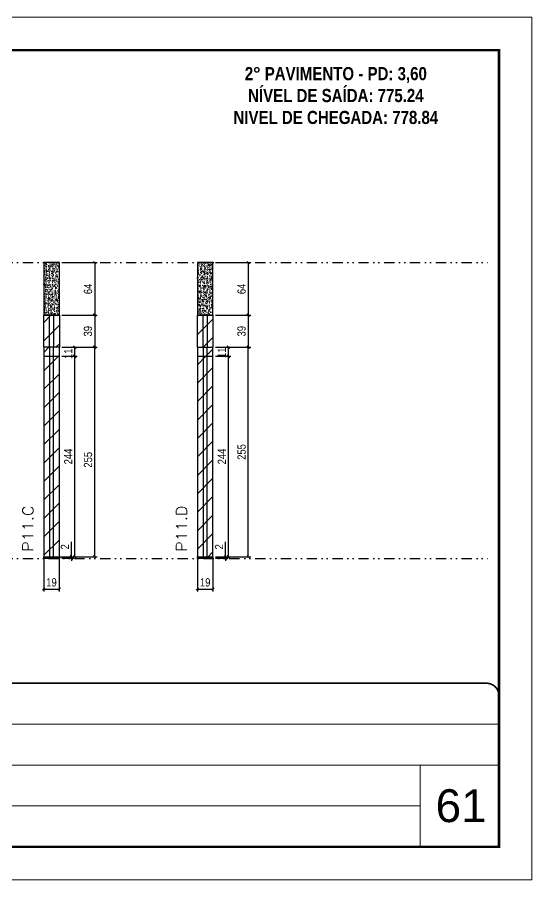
# Model space of a CAD drawing. Extents: x 2949 to 9203, y -16089 to 12527.
# Drawn here: x 3807 to 4434, y -5752 to -4702 of the extents above; entities that cross this region are included whole.
import ezdxf

# ---------------------------------------------------------------- set-up
doc = ezdxf.new("R2010")
doc.units = 0
for name, pattern in [('CONTINUO', [0]), ('DASHED', [0.75, 0.5, -0.25]), ('DIVIDE2', [0.625, 0.25, -0.125, 0, -0.125, 0, -0.125])]:
    doc.linetypes.add(name, pattern=pattern)
for name, color, linetype, lineweight in [('CARIMBO', 255, 'Continuous', 9), ('Folhas', 255, 'Continuous', 9), ('Hachura', 251, 'Continuous', 9), ('SARRAFO DE PRESSAO', 251, 'DASHED', 9), ('Texto Seção', 7, 'Continuous', 15)]:
    doc.layers.add(name, color=color, linetype=linetype, lineweight=lineweight)
for name, color, linetype in [('COTA', 241, 'Continuous'), ('NOMENCLATURA', 7, 'Continuous'), ('Nível', 160, 'Continuous'), ('Painéis', 200, 'Continuous'), ('SARR_2.2x7', 40, 'Continuous')]:
    doc.layers.add(name, color=color, linetype=linetype)
doc.styles.add('ARIAL', font='arial.ttf')
doc.styles.add('COTA TECNICA', font='techl___.ttf', dxfattribs={"height": 10})
doc.styles.add('COTA TECNICA-50', font='techl___.ttf', dxfattribs={"height": 10})
doc.styles.add('REGUA-120', font='ROMANS.shx', dxfattribs={"height": 15})
doc.styles.add('ROMANC', font='techb___.ttf', dxfattribs={"height": 2.5})
doc.dimstyles.new('COTA PAINEL-50', dxfattribs={"dimtxt": 10, "dimasz": 3, "dimexe": 3, "dimexo": 3, "dimgap": 3, "dimtad": 1, "dimdec": 1, "dimzin": 12, "dimdsep": 46, "dimtxsty": 'COTA TECNICA-50', "dimblk1": 'OBLIQUE', "dimblk2": 'OBLIQUE', "dimsah": 1, "dimcen": 0.9, "dimclrd": 4, "dimclre": 4, "dimclrt": 240, "dimadec": 1, "dimazin": 3, "dimtfac": 1, "dimtdec": 1, "dimtmove": 0, "dimatfit": 3, "dimfxl": 1, "dimtolj": 1, "dimtzin": 12, "dimarcsym": 0})
doc.dimstyles.new('PAINEL', dxfattribs={"dimtxt": 10, "dimasz": 3, "dimexe": 3, "dimexo": 3, "dimgap": 3, "dimtad": 1, "dimdec": 1, "dimzin": 12, "dimdsep": 46, "dimtxsty": 'COTA TECNICA', "dimblk1": 'OBLIQUE', "dimblk2": 'OBLIQUE', "dimsah": 1, "dimcen": 0.9, "dimclrd": 4, "dimclre": 4, "dimclrt": 240, "dimadec": 1, "dimazin": 3, "dimtfac": 1, "dimtdec": 1, "dimtmove": 0, "dimatfit": 3, "dimfxl": 1, "dimtolj": 1, "dimtzin": 12, "dimarcsym": 0})
pattern_1 = [(45, (-129255.467, -38793.522), (-11.2253202, 11.2253202), [])]

# ---------------------------------------------------------------- blocks, each defined once
blk = doc.blocks.new('9999999999')
at = {"color": 30, "linetype": 'CONTINUO'}
for p, q in [((98564.6, 34379.6), (99584, 34379.6)), ((98564.6, 34329.8), (99488, 34329.8)), ((99584, 34329.8), (99488, 34329.8)), ((99488, 34329.8), (99488, 34230.2)), ((98564.6, 34280), (99488, 34280))]:
    blk.add_line(p, q, dxfattribs=at)
at = {"color": 30, "linetype": 'CONTINUO', "const_width": 2}
blk.add_lwpolyline([(99584, 34230.2), (99584, 34414.4, 0.414214), (99569, 34429.4), (98229, 34429.4, 0.414214), (98214, 34414.4), (98214, 34245.2, 0.414214), (98229, 34230.2), (99584, 34230.2)], format="xyb", dxfattribs=at)
at = {"layer": 'Folhas'}
blk.add_lwpolyline([(98139, 34190.2), (99624, 34190.2), (99624, 35240.2), (98139, 35240.2)], close=True, dxfattribs=at)
at = {"layer": 'Folhas', "color": 30, "const_width": 3}
blk.add_lwpolyline([(98214, 34230.2), (99584, 34230.2), (99584, 35200.2), (98214, 35200.2)], close=True, dxfattribs=at)
blk = doc.blocks.new('_Oblique')
at = {"color": 0, "linetype": 'ByBlock', "lineweight": -2}
blk.add_line((-0.5, -0.5), (0.5, 0.5), dxfattribs=at)
blk = doc.blocks.new('*D2065')
at = {"layer": 'COTA', "color": 4, "lineweight": -2, "transparency": 16777216}
for p, q in [((3839.5, -5361.6), (3839.5, -5401)), ((3858.5, -5361.6), (3858.5, -5401)), ((3839.5, -5398), (3858.5, -5398))]:
    blk.add_line(p, q, dxfattribs=at)
at = {"layer": 'Defpoints', "color": 0, "transparency": 16777216}
for p in [(3839.5, -5358.6), (3858.5, -5358.6), (3858.5, -5398)]:
    blk.add_point(p, dxfattribs=at)
at = {"layer": 'COTA', "color": 4, "lineweight": -2, "transparency": 16777216, "xscale": 3, "yscale": 3, "zscale": 3, "rotation": 180}
blk.add_blockref('_Oblique', (3839.5, -5398), dxfattribs=at)
at = {"layer": 'COTA', "color": 4, "lineweight": -2, "transparency": 16777216, "xscale": 3, "yscale": 3, "zscale": 3}
blk.add_blockref('_Oblique', (3858.5, -5398), dxfattribs=at)
at = {"layer": 'COTA', "color": 240, "transparency": 16777216, "insert": (3849, -5389.9), "char_height": 10, "attachment_point": 5, "style": 'COTA TECNICA'}
blk.add_mtext('\\A1;19', dxfattribs=at)
blk = doc.blocks.new('*D2074')
at = {"layer": 'COTA', "color": 4, "lineweight": -2, "transparency": 16777216}
for p, q in [((3873.3, -5358.6), (3873.3, -5340.5)), ((3861.5, -5358.6), (3876.3, -5358.6)), ((3861.5, -5360.6), (3876.3, -5360.6)), ((3873.3, -5360.6), (3873.3, -5358.6)), ((3873.3, -5360.6), (3873.3, -5363.6))]:
    blk.add_line(p, q, dxfattribs=at)
at = {"layer": 'Defpoints', "color": 0, "transparency": 16777216}
for p in [(3858.5, -5358.6), (3858.5, -5360.6), (3873.3, -5358.6)]:
    blk.add_point(p, dxfattribs=at)
at = {"layer": 'COTA', "color": 4, "lineweight": -2, "transparency": 16777216, "xscale": 3, "yscale": 3, "zscale": 3}
for p, rotation in [((3873.3, -5358.6), 270), ((3873.3, -5360.6), 90)]:
    blk.add_blockref('_Oblique', p, dxfattribs=dict(at, rotation=rotation))
at = {"layer": 'COTA', "color": 240, "transparency": 16777216, "insert": (3865.3, -5346.6), "char_height": 10, "attachment_point": 5, "rotation": 90, "style": 'COTA TECNICA-50'}
blk.add_mtext('\\A1;2', dxfattribs=at)
blk = doc.blocks.new('*D2084')
at = {"layer": 'COTA', "color": 4, "linetype": 'ByBlock', "lineweight": -2, "transparency": 16777216}
for p, q in [((3861.5, -5000.6), (3904.6, -5000.6)), ((3901.6, -5000.6), (3901.6, -5064.6)), ((3861.5, -5064.6), (3904.6, -5064.6))]:
    blk.add_line(p, q, dxfattribs=at)
at = {"layer": 'Defpoints', "color": 0, "linetype": 'ByBlock', "transparency": 16777216}
for p in [(3858.5, -5000.6), (3858.5, -5064.6), (3901.6, -5064.6)]:
    blk.add_point(p, dxfattribs=at)
at = {"layer": 'COTA', "color": 4, "linetype": 'ByBlock', "lineweight": -2, "transparency": 16777216, "xscale": 3, "yscale": 3, "zscale": 3}
for p, rotation in [((3901.6, -5000.6), 90), ((3901.6, -5064.6), 270)]:
    blk.add_blockref('_Oblique', p, dxfattribs=dict(at, rotation=rotation))
at = {"layer": 'COTA', "color": 240, "linetype": 'ByBlock', "transparency": 16777216, "insert": (3893.5, -5032.6), "char_height": 10, "attachment_point": 5, "rotation": 90, "style": 'COTA TECNICA'}
blk.add_mtext('\\A1;64', dxfattribs=at)
blk = doc.blocks.new('*D2085')
at = {"layer": 'COTA', "color": 4, "linetype": 'ByBlock', "lineweight": -2, "transparency": 16777216}
for p, q in [((3861.5, -5103.6), (3904.6, -5103.6)), ((3901.6, -5358.6), (3901.6, -5103.6)), ((3861.5, -5358.6), (3904.6, -5358.6))]:
    blk.add_line(p, q, dxfattribs=at)
at = {"layer": 'Defpoints', "color": 0, "linetype": 'ByBlock', "transparency": 16777216}
for p in [(3858.5, -5103.6), (3901.6, -5103.6), (3858.5, -5358.6)]:
    blk.add_point(p, dxfattribs=at)
at = {"layer": 'COTA', "color": 4, "linetype": 'ByBlock', "lineweight": -2, "transparency": 16777216, "xscale": 3, "yscale": 3, "zscale": 3}
for p, rotation in [((3901.6, -5103.6), 90), ((3901.6, -5358.6), 270)]:
    blk.add_blockref('_Oblique', p, dxfattribs=dict(at, rotation=rotation))
at = {"layer": 'COTA', "color": 240, "linetype": 'ByBlock', "transparency": 16777216, "insert": (3893.5, -5240.6), "char_height": 10, "attachment_point": 5, "rotation": 90, "style": 'COTA TECNICA'}
blk.add_mtext('\\A1;255', dxfattribs=at)
blk = doc.blocks.new('*D2075')
at = {"layer": 'COTA', "color": 4, "lineweight": -2, "transparency": 16777216}
for p, q in [((4026.7, -5361.6), (4026.7, -5401)), ((4045.7, -5361.6), (4045.7, -5401)), ((4026.7, -5398), (4045.7, -5398))]:
    blk.add_line(p, q, dxfattribs=at)
at = {"layer": 'Defpoints', "color": 0, "transparency": 16777216}
for p in [(4026.7, -5358.6), (4045.7, -5358.6), (4045.7, -5398)]:
    blk.add_point(p, dxfattribs=at)
at = {"layer": 'COTA', "color": 4, "lineweight": -2, "transparency": 16777216, "xscale": 3, "yscale": 3, "zscale": 3, "rotation": 180}
blk.add_blockref('_Oblique', (4026.7, -5398), dxfattribs=at)
at = {"layer": 'COTA', "color": 4, "lineweight": -2, "transparency": 16777216, "xscale": 3, "yscale": 3, "zscale": 3}
blk.add_blockref('_Oblique', (4045.7, -5398), dxfattribs=at)
at = {"layer": 'COTA', "color": 240, "transparency": 16777216, "insert": (4036.2, -5389.9), "char_height": 10, "attachment_point": 5, "style": 'COTA TECNICA'}
blk.add_mtext('\\A1;19', dxfattribs=at)
blk = doc.blocks.new('*D2076')
at = {"layer": 'COTA', "color": 4, "lineweight": -2, "transparency": 16777216}
for p, q in [((4061.1, -5358.6), (4061.1, -5340.5)), ((4048.7, -5358.6), (4064.1, -5358.6)), ((4048.7, -5360.6), (4064.1, -5360.6)), ((4061.1, -5360.6), (4061.1, -5358.6)), ((4061.1, -5360.6), (4061.1, -5363.6))]:
    blk.add_line(p, q, dxfattribs=at)
at = {"layer": 'Defpoints', "color": 0, "transparency": 16777216}
for p in [(4045.7, -5358.6), (4045.7, -5360.6), (4061.1, -5358.6)]:
    blk.add_point(p, dxfattribs=at)
at = {"layer": 'COTA', "color": 4, "lineweight": -2, "transparency": 16777216, "xscale": 3, "yscale": 3, "zscale": 3}
for p, rotation in [((4061.1, -5358.6), 270), ((4061.1, -5360.6), 90)]:
    blk.add_blockref('_Oblique', p, dxfattribs=dict(at, rotation=rotation))
at = {"layer": 'COTA', "color": 240, "transparency": 16777216, "insert": (4053.1, -5346.6), "char_height": 10, "attachment_point": 5, "rotation": 90, "style": 'COTA TECNICA-50'}
blk.add_mtext('\\A1;2', dxfattribs=at)
blk = doc.blocks.new('*D2086')
at = {"layer": 'COTA', "color": 4, "linetype": 'ByBlock', "lineweight": -2, "transparency": 16777216}
for p, q in [((4048.7, -5000.6), (4091.7, -5000.6)), ((4088.7, -5000.6), (4088.7, -5064.6)), ((4048.7, -5064.6), (4091.7, -5064.6))]:
    blk.add_line(p, q, dxfattribs=at)
at = {"layer": 'Defpoints', "color": 0, "linetype": 'ByBlock', "transparency": 16777216}
for p in [(4045.7, -5000.6), (4045.7, -5064.6), (4088.7, -5064.6)]:
    blk.add_point(p, dxfattribs=at)
at = {"layer": 'COTA', "color": 4, "linetype": 'ByBlock', "lineweight": -2, "transparency": 16777216, "xscale": 3, "yscale": 3, "zscale": 3}
for p, rotation in [((4088.7, -5000.6), 90), ((4088.7, -5064.6), 270)]:
    blk.add_blockref('_Oblique', p, dxfattribs=dict(at, rotation=rotation))
at = {"layer": 'COTA', "color": 240, "linetype": 'ByBlock', "transparency": 16777216, "insert": (4080.6, -5032.6), "char_height": 10, "attachment_point": 5, "rotation": 90, "style": 'COTA TECNICA'}
blk.add_mtext('\\A1;64', dxfattribs=at)
blk = doc.blocks.new('*D2087')
at = {"layer": 'COTA', "color": 4, "linetype": 'ByBlock', "lineweight": -2, "transparency": 16777216}
for p, q in [((4048.7, -5103.6), (4091.7, -5103.6)), ((4088.7, -5358.6), (4088.7, -5103.6)), ((4048.7, -5358.6), (4091.7, -5358.6))]:
    blk.add_line(p, q, dxfattribs=at)
at = {"layer": 'Defpoints', "color": 0, "linetype": 'ByBlock', "transparency": 16777216}
for p in [(4045.7, -5103.6), (4088.7, -5103.6), (4045.7, -5358.6)]:
    blk.add_point(p, dxfattribs=at)
at = {"layer": 'COTA', "color": 4, "linetype": 'ByBlock', "lineweight": -2, "transparency": 16777216, "xscale": 3, "yscale": 3, "zscale": 3}
for p, rotation in [((4088.7, -5103.6), 90), ((4088.7, -5358.6), 270)]:
    blk.add_blockref('_Oblique', p, dxfattribs=dict(at, rotation=rotation))
at = {"layer": 'COTA', "color": 240, "linetype": 'ByBlock', "transparency": 16777216, "insert": (4080.6, -5231.1), "char_height": 10, "attachment_point": 5, "rotation": 90, "style": 'COTA TECNICA'}
blk.add_mtext('\\A1;255', dxfattribs=at)
blk = doc.blocks.new('*D2088')
at = {"layer": 'COTA', "color": 4, "linetype": 'ByBlock', "lineweight": -2, "transparency": 16777216}
for p, q in [((3861.5, -5114.6), (3880.4, -5114.6)), ((3877.4, -5358.6), (3877.4, -5114.6)), ((3842.5, -5358.6), (3880.4, -5358.6))]:
    blk.add_line(p, q, dxfattribs=at)
at = {"layer": 'Defpoints', "color": 0, "linetype": 'ByBlock', "transparency": 16777216}
for p in [(3858.5, -5114.6), (3877.4, -5114.6), (3839.5, -5358.6)]:
    blk.add_point(p, dxfattribs=at)
at = {"layer": 'COTA', "color": 4, "linetype": 'ByBlock', "lineweight": -2, "transparency": 16777216, "xscale": 3, "yscale": 3, "zscale": 3}
for p, rotation in [((3877.4, -5114.6), 90), ((3877.4, -5358.6), 270)]:
    blk.add_blockref('_Oblique', p, dxfattribs=dict(at, rotation=rotation))
at = {"layer": 'COTA', "color": 240, "linetype": 'ByBlock', "transparency": 16777216, "insert": (3869.4, -5236.6), "char_height": 10, "attachment_point": 5, "rotation": 90, "style": 'COTA TECNICA'}
blk.add_mtext('\\A1;244', dxfattribs=at)
blk = doc.blocks.new('*D2089')
at = {"layer": 'COTA', "color": 4, "linetype": 'ByBlock', "lineweight": -2, "transparency": 16777216}
for p, q in [((3861.5, -5103.6), (3880.4, -5103.6)), ((3877.4, -5114.6), (3877.4, -5103.6)), ((3861.5, -5114.6), (3880.4, -5114.6))]:
    blk.add_line(p, q, dxfattribs=at)
at = {"layer": 'Defpoints', "color": 0, "linetype": 'ByBlock', "transparency": 16777216}
for p in [(3858.5, -5103.6), (3877.4, -5103.6), (3858.5, -5114.6)]:
    blk.add_point(p, dxfattribs=at)
at = {"layer": 'COTA', "color": 4, "linetype": 'ByBlock', "lineweight": -2, "transparency": 16777216, "xscale": 3, "yscale": 3, "zscale": 3}
for p, rotation in [((3877.4, -5103.6), 90), ((3877.4, -5114.6), 270)]:
    blk.add_blockref('_Oblique', p, dxfattribs=dict(at, rotation=rotation))
at = {"layer": 'COTA', "color": 240, "linetype": 'ByBlock', "transparency": 16777216, "insert": (3869.4, -5111.6), "char_height": 10, "attachment_point": 5, "rotation": 90, "style": 'COTA TECNICA'}
blk.add_mtext('\\A1;11', dxfattribs=at)
blk = doc.blocks.new('*D2090')
at = {"layer": 'COTA', "color": 4, "linetype": 'ByBlock', "lineweight": -2, "transparency": 16777216}
for p, q in [((4048.7, -5114.6), (4067.6, -5114.6)), ((4064.6, -5358.6), (4064.6, -5114.6)), ((4048.7, -5358.6), (4067.6, -5358.6))]:
    blk.add_line(p, q, dxfattribs=at)
at = {"layer": 'Defpoints', "color": 0, "linetype": 'ByBlock', "transparency": 16777216}
for p in [(4045.7, -5114.6), (4064.6, -5114.6), (4045.7, -5358.6)]:
    blk.add_point(p, dxfattribs=at)
at = {"layer": 'COTA', "color": 4, "linetype": 'ByBlock', "lineweight": -2, "transparency": 16777216, "xscale": 3, "yscale": 3, "zscale": 3}
for p, rotation in [((4064.6, -5114.6), 90), ((4064.6, -5358.6), 270)]:
    blk.add_blockref('_Oblique', p, dxfattribs=dict(at, rotation=rotation))
at = {"layer": 'COTA', "color": 240, "linetype": 'ByBlock', "transparency": 16777216, "insert": (4056.5, -5236.6), "char_height": 10, "attachment_point": 5, "rotation": 90, "style": 'COTA TECNICA'}
blk.add_mtext('\\A1;244', dxfattribs=at)
blk = doc.blocks.new('*D2091')
at = {"layer": 'COTA', "color": 4, "linetype": 'ByBlock', "lineweight": -2, "transparency": 16777216}
for p, q in [((4048.7, -5103.6), (4067.6, -5103.6)), ((4064.6, -5114.6), (4064.6, -5103.6)), ((4048.7, -5114.6), (4067.6, -5114.6))]:
    blk.add_line(p, q, dxfattribs=at)
at = {"layer": 'Defpoints', "color": 0, "linetype": 'ByBlock', "transparency": 16777216}
for p in [(4045.7, -5103.6), (4064.6, -5103.6), (4045.7, -5114.6)]:
    blk.add_point(p, dxfattribs=at)
at = {"layer": 'COTA', "color": 4, "linetype": 'ByBlock', "lineweight": -2, "transparency": 16777216, "xscale": 3, "yscale": 3, "zscale": 3}
for p, rotation in [((4064.6, -5103.6), 90), ((4064.6, -5114.6), 270)]:
    blk.add_blockref('_Oblique', p, dxfattribs=dict(at, rotation=rotation))
at = {"layer": 'COTA', "color": 240, "linetype": 'ByBlock', "transparency": 16777216, "insert": (4056.5, -5110.3), "char_height": 10, "attachment_point": 5, "rotation": 90, "style": 'COTA TECNICA'}
blk.add_mtext('\\A1;11', dxfattribs=at)
blk = doc.blocks.new('*D2077')
at = {"layer": 'COTA', "color": 4, "lineweight": -2, "transparency": 16777216}
for p, q in [((3861.5, -5064.6), (3904.6, -5064.6)), ((3901.6, -5064.6), (3901.6, -5103.6)), ((3861.5, -5103.6), (3904.6, -5103.6))]:
    blk.add_line(p, q, dxfattribs=at)
at = {"layer": 'Defpoints', "color": 0, "transparency": 16777216}
for p in [(3858.5, -5064.6), (3858.5, -5103.6), (3901.6, -5103.6)]:
    blk.add_point(p, dxfattribs=at)
at = {"layer": 'COTA', "color": 4, "lineweight": -2, "transparency": 16777216, "xscale": 3, "yscale": 3, "zscale": 3}
for p, rotation in [((3901.6, -5064.6), 90), ((3901.6, -5103.6), 270)]:
    blk.add_blockref('_Oblique', p, dxfattribs=dict(at, rotation=rotation))
at = {"layer": 'COTA', "color": 240, "transparency": 16777216, "insert": (3893.4, -5084.1), "char_height": 10, "attachment_point": 5, "rotation": 90, "style": 'COTA TECNICA'}
blk.add_mtext('\\A1;39', dxfattribs=at)
blk = doc.blocks.new('*D2078')
at = {"layer": 'COTA', "color": 4, "lineweight": -2, "transparency": 16777216}
for p, q in [((4048.7, -5064.6), (4091.7, -5064.6)), ((4088.7, -5064.6), (4088.7, -5103.6)), ((4048.7, -5103.6), (4091.7, -5103.6))]:
    blk.add_line(p, q, dxfattribs=at)
at = {"layer": 'Defpoints', "color": 0, "transparency": 16777216}
for p in [(4045.7, -5064.6), (4045.7, -5103.6), (4088.7, -5103.6)]:
    blk.add_point(p, dxfattribs=at)
at = {"layer": 'COTA', "color": 4, "lineweight": -2, "transparency": 16777216, "xscale": 3, "yscale": 3, "zscale": 3}
for p, rotation in [((4088.7, -5064.6), 90), ((4088.7, -5103.6), 270)]:
    blk.add_blockref('_Oblique', p, dxfattribs=dict(at, rotation=rotation))
at = {"layer": 'COTA', "color": 240, "transparency": 16777216, "insert": (4080.5, -5084.1), "char_height": 10, "attachment_point": 5, "rotation": 90, "style": 'COTA TECNICA'}
blk.add_mtext('\\A1;39', dxfattribs=at)

msp = doc.modelspace()

# ---------------------------------------------------------------- hatches: boundary and pattern name
at = {"layer": 'COTA', "linetype": 'ByBlock'}
h = msp.add_hatch(dxfattribs=at)
h.set_pattern_fill('AR-CONC', color=256, scale=0.03)
h.set_pattern_definition([(50, (-127832.052, -38790.522), (5.46554007, -0.47817257), [0.5715, -6.2865]), (355, (-127832.052, -38790.522), (-1.05730264, 5.73170536), [0.4572, -5.02921753]), (100.4514447, (-127831.5967, -38790.562), (4.40823741, 5.25353256), [0.48570026, -5.34270734]), (46.1842, (-127832.052, -38788.998), (8.13237123, -1.26126984), [0.85725, -9.42975]), (96.6355576, (-127831.3744, -38789.103), (7.122124, 7.42278374), [0.7285507, -8.01406824]), (351.184151, (-127832.052, -38788.998), (7.122124, 7.42278374), [0.685799, -7.54379196]), (21, (-127831.29, -38789.379), (4.54843174, -3.06795595), [0.5715, -6.2865]), (326, (-127831.29, -38789.379), (1.85406085, 5.52563898), [0.4572, -5.0292]), (71.451445, (-127830.911, -38789.6347), (6.40249258, 2.45768307), [0.48570026, -5.34269813]), (37.5, (-127832.0521, -38790.522), (0.092658098, 2.536651166), [0, -4.96824, 0, -5.1054, 0, -5.04825]), (7.5, (-127832.052, -38790.522), (2.004589875, 3.005417245), [0, -2.91084, 0, -4.85394, 0, -1.92405]), (327.5, (-127833.7514, -38790.522), (4.067717855, -0.17186232), [0, -1.905, 0, -5.9436, 0, -7.8867]), (317.5, (-127834.5134, -38790.522), (4.44387544, 0.76279473), [0, -2.4765, 0, -3.94716, 0, -5.6007])])
h.paths.add_polyline_path([(3858.53, -5000.61), (3839.53, -5000.61), (3839.53, -5064.61), (3858.53, -5064.61)])
h = msp.add_hatch(dxfattribs=at)
h.set_pattern_fill('AR-CONC', color=256, scale=0.03)
h.set_pattern_definition([(50, (-127865, -38790.522), (5.46554007, -0.47817257), [0.5715, -6.2865]), (355, (-127865, -38790.522), (-1.05730264, 5.73170536), [0.4572, -5.02921753]), (100.4514447, (-127864.5446, -38790.562), (4.40823741, 5.25353256), [0.48570026, -5.34270734]), (46.1842, (-127865, -38788.998), (8.13237123, -1.26126984), [0.85725, -9.42975]), (96.6355576, (-127864.322, -38789.103), (7.122124, 7.42278374), [0.7285507, -8.01406824]), (351.184151, (-127865, -38788.998), (7.122124, 7.42278374), [0.685799, -7.54379196]), (21, (-127864.238, -38789.379), (4.54843174, -3.06795595), [0.5715, -6.2865]), (326, (-127864.238, -38789.379), (1.85406085, 5.52563898), [0.4572, -5.0292]), (71.451445, (-127863.859, -38789.6347), (6.40249258, 2.45768307), [0.48570026, -5.34269813]), (37.5, (-127865, -38790.522), (0.092658098, 2.536651166), [0, -4.96824, 0, -5.1054, 0, -5.04825]), (7.5, (-127865, -38790.522), (2.004589875, 3.005417245), [0, -2.91084, 0, -4.85394, 0, -1.92405]), (327.5, (-127866.6993, -38790.522), (4.067717855, -0.17186232), [0, -1.905, 0, -5.9436, 0, -7.8867]), (317.5, (-127867.4613, -38790.522), (4.44387544, 0.76279473), [0, -2.4765, 0, -3.94716, 0, -5.6007])])
h.paths.add_polyline_path([(4045.65, -5000.61), (4026.65, -5000.61), (4026.65, -5064.61), (4045.65, -5064.61)])
at = {"layer": 'Hachura', "linetype": 'ByBlock'}
h = msp.add_hatch(dxfattribs=at)
h.set_pattern_fill('ANSI31', color=256, scale=5)
h.paths.add_polyline_path([(3858.53, -5064.61), (3839.53, -5064.61), (3839.53, -5103.61), (3858.53, -5103.61)])
h = msp.add_hatch(dxfattribs=at)
h.set_pattern_fill('ANSI31', color=256, scale=5)
h.paths.add_polyline_path([(4045.65, -5064.61), (4026.65, -5064.61), (4026.65, -5103.61), (4045.65, -5103.61)])
h = msp.add_hatch(dxfattribs=at)
h.set_pattern_fill('ANSI31', color=256, scale=5)
h.set_pattern_definition(pattern_1)
h.paths.add_polyline_path([(3858.53, -5103.61), (3839.53, -5103.61), (3839.53, -5114.61), (3858.53, -5114.61)])
h = msp.add_hatch(dxfattribs=at)
h.set_pattern_fill('ANSI31', color=256, scale=5)
h.set_pattern_definition(pattern_1)
h.paths.add_polyline_path([(4045.65, -5103.61), (4026.65, -5103.61), (4026.65, -5114.61), (4045.65, -5114.61)])
h = msp.add_hatch(dxfattribs=at)
h.set_pattern_fill('ANSI31', color=256, scale=5)
h.set_pattern_definition(pattern_1)
h.paths.add_polyline_path([(3858.53, -5114.61), (3839.53, -5114.61), (3839.53, -5358.61), (3858.53, -5358.61)])
h = msp.add_hatch(dxfattribs=at)
h.set_pattern_fill('ANSI31', color=256, scale=5)
h.set_pattern_definition(pattern_1)
h.paths.add_polyline_path([(4045.65, -5114.61), (4026.65, -5114.61), (4026.65, -5358.61), (4045.65, -5358.61)])

# ---------------------------------------------------------------- linework, layer by layer
at = {"layer": 'COTA', "linetype": 'ByBlock'}
for points in [[(3839.53, -5064.61), (3858.53, -5064.61), (3858.53, -5000.61), (3839.53, -5000.61)], [(4026.65, -5064.61), (4045.65, -5064.61), (4045.65, -5000.61), (4026.65, -5000.61)]]:
    msp.add_lwpolyline(points, close=True, dxfattribs=at)
at = {"layer": 'Nível', "color": 4, "linetype": 'DIVIDE2', "ltscale": 50}
for p, q in [((3027.7, -5000.61), (4380.53, -5000.61)), ((3027.7, -5360.61), (4380.53, -5360.61))]:
    msp.add_line(p, q, dxfattribs=at)
at = {"layer": 'Painéis'}
for p, q in [((3858.53, -5064.61), (3839.53, -5064.61)), ((3839.53, -5064.61), (3858.53, -5064.61)), ((3839.53, -5103.61), (3839.53, -5064.61)), ((3858.53, -5064.61), (3858.53, -5103.61)), ((4045.65, -5064.61), (4026.65, -5064.61)), ((4026.65, -5103.61), (4026.65, -5064.61)), ((4045.65, -5064.61), (4045.65, -5103.61)), ((3839.53, -5103.61), (3839.53, -5358.61)), ((3858.53, -5103.61), (3839.53, -5103.61)), ((3858.53, -5358.61), (3858.53, -5103.61)), ((4026.65, -5103.61), (4026.65, -5358.61)), ((4026.65, -5103.61), (4045.65, -5103.61)), ((4045.65, -5358.61), (4045.65, -5103.61)), ((3839.53, -5114.61), (3858.53, -5114.61)), ((4026.65, -5114.61), (4045.65, -5114.61)), ((3839.53, -5358.61), (3858.53, -5358.61)), ((4026.65, -5358.61), (4045.65, -5358.61))]:
    msp.add_line(p, q, dxfattribs=at)
for points in [[(3839.53, -5358.61), (3858.53, -5358.61), (3858.53, -5360.61), (3839.53, -5360.61)], [(4026.65, -5358.61), (4045.65, -5358.61), (4045.65, -5360.61), (4026.65, -5360.61)]]:
    msp.add_lwpolyline(points, close=True, dxfattribs=at)
at = {"layer": 'SARR_2.2x7'}
for p, q in [((3846.53, -5103.61), (3846.53, -5064.61)), ((3851.53, -5064.61), (3851.53, -5103.61)), ((4033.65, -5103.61), (4033.65, -5064.61)), ((4038.65, -5064.61), (4038.65, -5103.61)), ((3846.53, -5103.61), (3846.53, -5358.61)), ((3851.53, -5358.61), (3851.53, -5103.61)), ((4033.65, -5103.61), (4033.65, -5358.61)), ((4038.65, -5358.61), (4038.65, -5103.61))]:
    msp.add_line(p, q, dxfattribs=at)

# ---------------------------------------------------------------- block references
at = {"layer": 'SARRAFO DE PRESSAO', "color": 6, "linetype": 'ByBlock'}
msp.add_blockref('9999999999', (-95189.94, -39942.1), dxfattribs=at)

# ---------------------------------------------------------------- texts
at = {"layer": 'CARIMBO', "style": 'ARIAL'}
msp.add_text('61', height=40, dxfattribs=at).set_placement((4316.89, -5681.75))
at = {"layer": 'NOMENCLATURA', "color": 2, "insert": (4195.36, -4735.83), "char_height": 16, "attachment_point": 2, "style": 'ROMANC'}
msp.add_mtext_dynamic_manual_height_columns('\\P2° PAVIMENTO - PD: 3,60\\PNÍVEL DE SAÍDA: 775.24\\PNIVEL DE CHEGADA: 778.84', width=300.2766, gutter_width=1, heights=[0], dxfattribs=at)
at = {"layer": 'Texto Seção', "style": 'REGUA-120', "width": 1.1}
for s, p in [('P11.C', (3826.73, -5352.71)), ('P11.D', (4013.88, -5352.71))]:
    msp.add_text(s, height=13, rotation=90, dxfattribs=at).set_placement(p)

# ---------------------------------------------------------------- dimensions: what is measured, and where the dimension line sits
at = {"layer": 'COTA', "linetype": 'ByBlock'}
for base, p1, p2, picture, middle in [((3901.61, -5064.61), (3858.53, -5000.61), (3858.53, -5064.61), '*D2084', (3893.51, -5032.61)), ((4088.74, -5064.61), (4045.65, -5000.61), (4045.65, -5064.61), '*D2086', (4080.63, -5032.61)), ((4088.74, -5103.61), (4045.65, -5358.61), (4045.65, -5103.61), '*D2087', (4080.63, -5231.11)), ((3877.43, -5114.61), (3839.53, -5358.61), (3858.53, -5114.61), '*D2088', (3869.36, -5236.61)), ((4064.56, -5114.61), (4045.65, -5358.61), (4045.65, -5114.61), '*D2090', (4056.49, -5236.61))]:
    dim = msp.add_linear_dim(base=base, p1=p1, p2=p2, angle=90, dimstyle='PAINEL', dxfattribs=at)
    dim.commit()
    dim.dimension.update_dxf_attribs({"geometry": picture, "text_midpoint": middle})
at = {"layer": 'COTA'}
for base, p1, p2, picture, middle in [((3901.61, -5103.61), (3858.53, -5064.61), (3858.53, -5103.61), '*D2077', (3893.36, -5084.11)), ((4088.74, -5103.61), (4045.65, -5064.61), (4045.65, -5103.61), '*D2078', (4080.49, -5084.11))]:
    dim = msp.add_linear_dim(base=base, p1=p1, p2=p2, angle=90, dimstyle='PAINEL', dxfattribs=at)
    dim.commit()
    dim.dimension.update_dxf_attribs({"geometry": picture, "text_midpoint": middle})
at = {"layer": 'COTA', "linetype": 'ByBlock'}
dim = msp.add_linear_dim(base=(3901.61, -5103.61), p1=(3858.53, -5358.61), p2=(3858.53, -5103.61), angle=90, dimstyle='PAINEL', dxfattribs=at)
dim.commit()
dim.dimension.update_dxf_attribs({"geometry": '*D2085', "text_midpoint": (3901.61, -5240.61), "dimtype": 160})
for base, p1, p2, picture, middle in [((3877.43, -5103.61), (3858.53, -5114.61), (3858.53, -5103.61), '*D2089', (3877.43, -5111.61)), ((4064.56, -5103.61), (4045.65, -5114.61), (4045.65, -5103.61), '*D2091', (4064.56, -5110.26))]:
    dim = msp.add_linear_dim(base=base, p1=p1, p2=p2, angle=90, dimstyle='PAINEL', override={"dimtmove": 1}, dxfattribs=at)
    dim.commit()
    dim.dimension.update_dxf_attribs({"geometry": picture, "text_midpoint": middle, "dimtype": 160})
at = {"layer": 'COTA'}
for base, p1, p2, picture, middle in [((3873.34, -5358.61), (3858.53, -5360.61), (3858.53, -5358.61), '*D2074', (3873.34, -5346.55)), ((4061.14, -5358.61), (4045.65, -5360.61), (4045.65, -5358.61), '*D2076', (4061.14, -5346.55))]:
    dim = msp.add_linear_dim(base=base, p1=p1, p2=p2, angle=90, dimstyle='COTA PAINEL-50', dxfattribs=at)
    dim.commit()
    dim.dimension.update_dxf_attribs({"geometry": picture, "text_midpoint": middle, "dimtype": 160})
for base, p1, p2, picture, middle in [((3858.53, -5397.95), (3839.53, -5358.61), (3858.53, -5358.61), '*D2065', (3849.03, -5389.87)), ((4045.65, -5397.95), (4026.65, -5358.61), (4045.65, -5358.61), '*D2075', (4036.15, -5389.87))]:
    dim = msp.add_linear_dim(base=base, p1=p1, p2=p2, dimstyle='PAINEL', override={"dimarcsym": 2}, dxfattribs=at)
    dim.commit()
    dim.dimension.update_dxf_attribs({"geometry": picture, "text_midpoint": middle})

doc.saveas('drawing.dxf')
